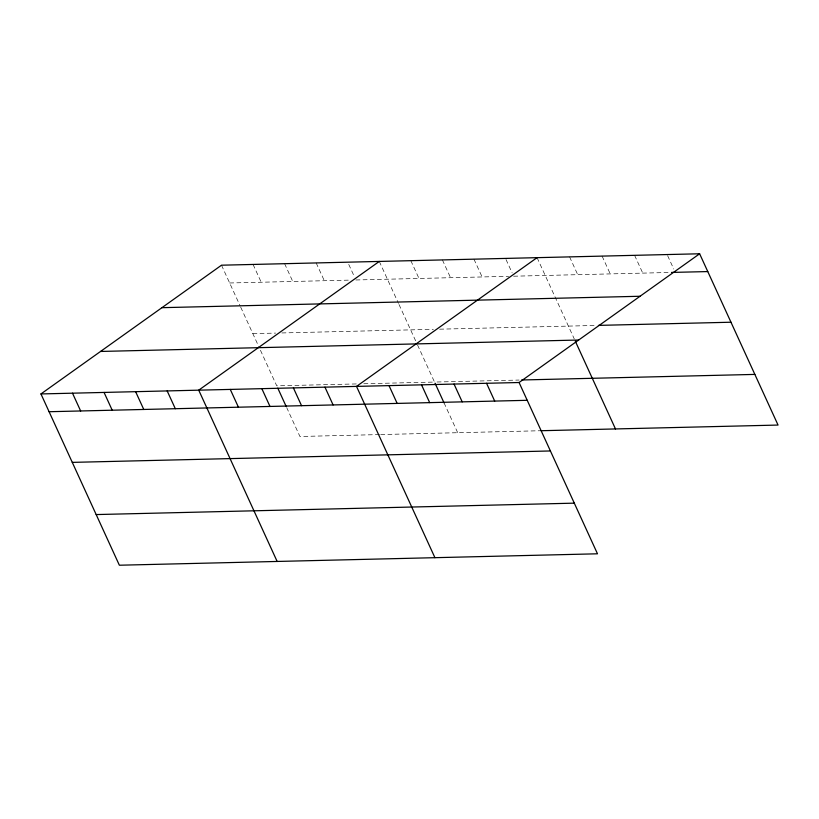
<?xml version="1.0" encoding="UTF-8"?>
<svg xmlns="http://www.w3.org/2000/svg" width="819" height="819" viewBox="0 0 819 819"><rect width="100%" height="100%" fill="white"/><g stroke="black" fill="none" stroke-linecap="round" stroke-linejoin="round"><path stroke-width="0.61" stroke-dasharray="4.09 3.07" d="M229.648 282.985L349.559 280.118M355.876 279.975L508.609 276.32M513.656 276.208L669.01 272.492M252.846 333.64L275.563 333.098M281.869 332.944L433.343 329.33M439.649 329.177L595.915 325.45M356.255 383.937L276.74 385.831L258.681 346.396M363.831 383.753L434.52 382.063L416.462 342.629M437.039 382.002L519.082 380.047M379.453 434.582L299.928 436.486L286.752 407.708M380.712 434.551L539.752 430.753M667.628 255.661L673.73 269.011M634.602 255.333L642.751 273.116M602.088 256.112L610.237 273.894M569.584 256.879L577.723 274.672M537.069 257.657L574.242 338.861M506.019 259.521L512.131 272.87M473.955 259.173L482.104 276.955M442.403 259.92L450.542 277.713M410.841 260.677L418.99 278.46M379.289 261.425L398.495 303.399M399.027 304.545L415.929 341.472M444 402.784L457.708 432.719M348.751 264.404L354.351 276.638M316.175 262.94L324.324 280.722M284.623 263.687L292.762 281.48M253.061 264.445L261.21 282.238M221.509 265.202L240.192 306.009M240.714 307.166L258.149 345.239"/><path stroke-width="1.23" d="M40.95 393.939L519.072 382.514L597.491 553.798L119.369 565.223L40.95 393.939L221.509 265.202L699.631 253.777L778.05 425.061L541.021 430.722M379.289 261.425L198.73 390.161L277.15 561.455M537.069 257.657L356.511 386.394L434.93 557.688M519.072 382.514L699.631 253.777M671.508 272.43L707.77 271.57M161.927 307.678L640.048 296.263M598.413 325.389L730.968 322.225M100.532 351.453L578.654 340.028M521.611 379.985L754.862 374.406M49.099 411.722L527.221 400.307M72.287 462.377L550.409 450.962M96.181 514.567L574.303 503.153M575.307 341.185L615.489 428.951M486.558 383.292L494.707 401.085M454.043 384.07L462.192 401.853M435.043 383.21L444 402.784M421.539 384.848L429.678 402.631M389.025 385.616L397.164 403.409M324.959 387.152L333.098 404.944M293.397 387.909L301.546 405.692M277.795 388.134L286.22 406.552M261.845 388.656L269.983 406.449M230.282 389.414L238.431 407.207M167.178 390.919L175.317 408.712M135.616 391.677L143.765 409.459M104.064 392.424L112.203 410.217M72.502 393.181L80.651 410.974"/></g></svg>
